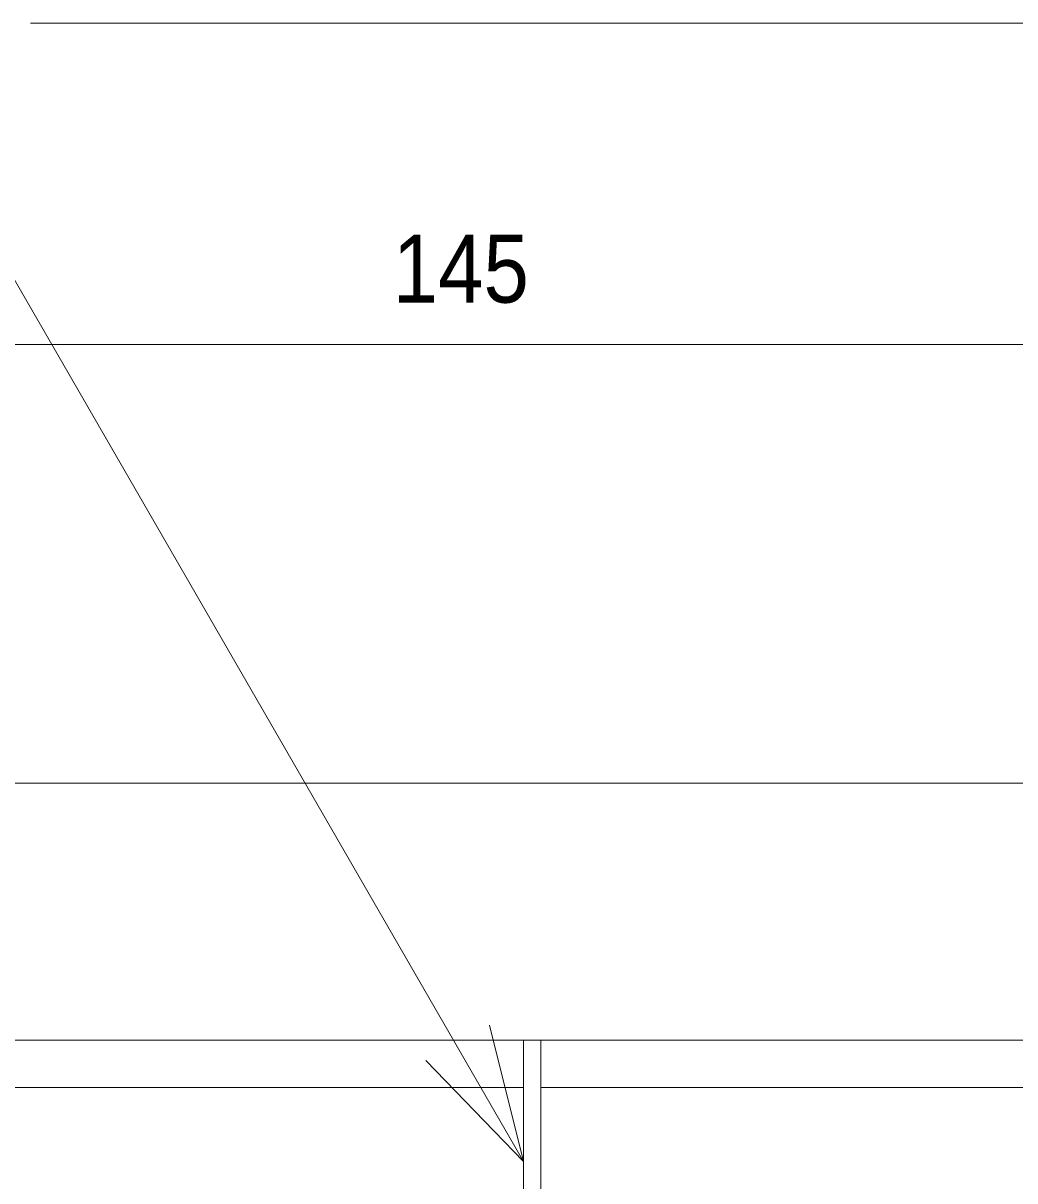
# Model space of a CAD drawing. Units: millimetres, scale not verified. Extents: x -12715 to 12220, y -3398 to 4210.
# Drawn here: x -3231.2 to -3115.4, y 2644.9 to 2780 of the extents above; entities that cross this region are included whole.
import ezdxf
from ezdxf.enums import TextEntityAlignment as Align

# ---------------------------------------------------------------- set-up
doc = ezdxf.new("R2010")
doc.units = ezdxf.units.MM
doc.header["$LTSCALE"] = 5.7
for name, color, linetype, lineweight in [('0-1_デッキ', 7, 'Continuous', 9), ('0-2_文字', 4, 'Continuous', 9), ('0-3_寸法', 7, 'Continuous', 9), ('0-5_根太', 4, 'Continuous', 9)]:
    doc.layers.add(name, color=color, linetype=linetype, lineweight=lineweight)
doc.styles.add('Osaka', font='')
doc.styles.get('Osaka').set_extended_font_data('Osaka')

# ---------------------------------------------------------------- blocks, each defined once
blk = doc.blocks.new('グループ-26-1')
at = {"layer": '0-1_デッキ'}
for p, q in [((-3059.8, 600), (-3119.8, 540)), ((2620.2, 600), (-3059.8, 600)), ((2680.2, 540), (2620.2, 600)), ((-3119.8, 540), (-3119.8, -540)), ((2680.2, -540), (2680.2, 540)), ((-3119.8, -540), (-3059.8, -600)), ((2620.2, -600), (2680.2, -540)), ((-3059.8, -600), (2620.2, -600))]:
    blk.add_line(p, q, dxfattribs=at)
blk = doc.blocks.new('シンボル-33')
at = {"layer": '0-1_デッキ'}
blk.add_blockref('グループ-26-1', (0, 0), dxfattribs=at)
blk = doc.blocks.new('グループ-278-1')
at = {"layer": '0-5_根太'}
for p, q in [((-148038.6, -10347.7), (-137614.2, -10347.7)), ((-137614.2, -11747.7), (-137614.2, -10347.7)), ((-148038.6, -10567.7), (-137614.2, -10567.7))]:
    blk.add_line(p, q, dxfattribs=at)
blk = doc.blocks.new('グループ-279-1')
at = {"layer": '0-5_根太'}
for p, q in [((-137534.2, -10347.7), (-126754.2, -10347.7)), ((-137534.2, -11747.7), (-137534.2, -10347.7)), ((-137534.2, -10567.7), (-126754.2, -10567.7))]:
    blk.add_line(p, q, dxfattribs=at)

msp = doc.modelspace()

# ---------------------------------------------------------------- linework, layer by layer
at = {"layer": '0-2_文字'}
for p, q in [((-3074.385, 2780.047), (-3230.337, 2780.047)), ((-3244.377, 2771.165), (-3172.77, 2647.138))]:
    msp.add_line(p, q, dxfattribs=at)
msp.add_lwpolyline([(-3176.746, 2663.085), (-3172.77, 2647.138), (-3184.187, 2658.961)], dxfattribs=at)
at = {"layer": '0-3_寸法'}
msp.add_line((-3241.761, 2742.549), (-3101.769, 2742.549), dxfattribs=at)

# ---------------------------------------------------------------- block references
at = {"layer": '0-1_デッキ', "xscale": 0.025, "yscale": 0.025}
msp.add_blockref('シンボル-33', (-3166.27, 2676.306), dxfattribs=at)
at = {"layer": '0-5_根太', "xscale": 0.025, "yscale": 0.025}
for name in ['グループ-278-1', 'グループ-279-1']:
    msp.add_blockref(name, (267.586, 2920), dxfattribs=at)

# ---------------------------------------------------------------- texts
at = {"layer": '0-3_寸法', "style": 'Osaka', "width": 0.9}
msp.add_text('145', height=7.918, dxfattribs=at).set_placement((-3188.053, 2745.049), align=Align.BOTTOM_LEFT)

doc.saveas('drawing.dxf')
